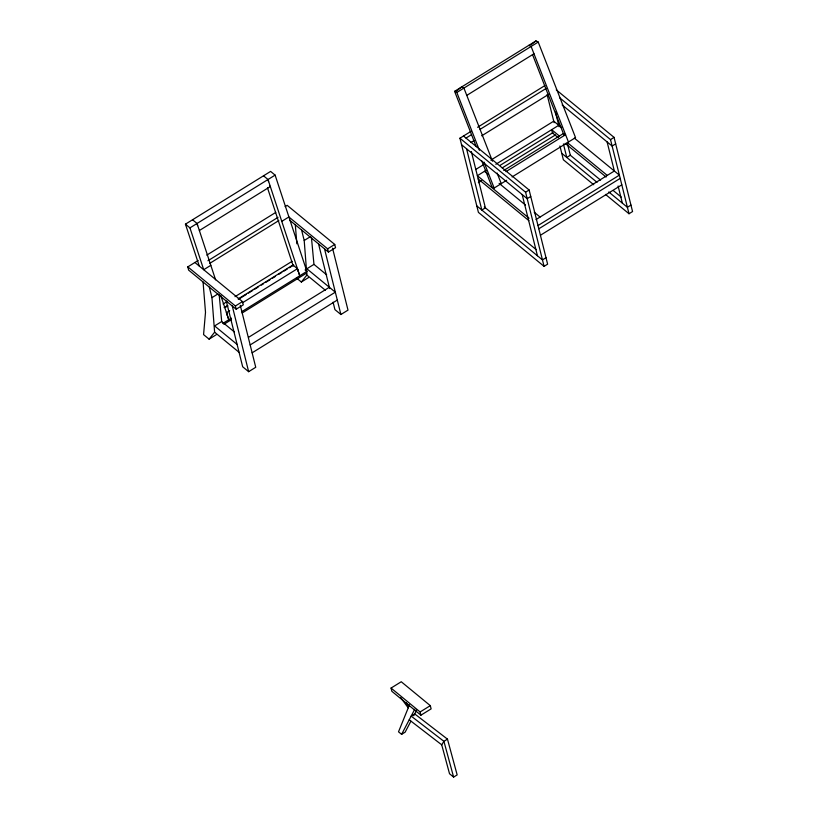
<?xml version="1.0" encoding="UTF-8"?>
<svg xmlns="http://www.w3.org/2000/svg" width="818" height="818" viewBox="0 0 818 818"><rect width="100%" height="100%" fill="white"/><g stroke="black" fill="none" stroke-linecap="round" stroke-linejoin="round"><path stroke-width="1.23" d="M409.491 704.779L398.519 731.813L401.607 734.349L405.155 732.151L410.892 721.19M401.607 734.349L414.798 709.145M413.734 715.75L416.628 710.239M441.71 744.82L443.918 741.333L447.466 739.135L457.16 774.902L453.612 777.1L449.522 773.736L441.71 744.82L409.225 719.799M203.069 281.995L205.502 312.312L203.57 334.613L209.101 339.163L214.613 332.2L211.954 297.64L209.336 287.138M296.74 278.222L301.351 282.016L306.873 275.053L304.204 240.492L301.586 229.991M455.923 91.473L461.7 86.923L463.918 88.078L492.497 161.228M531.179 44.693L535.995 40.9L538.213 42.055L575.545 137.629L512.088 176.933M199.306 266.095L185.441 224.163L270.605 171.412L275.114 175.113L306.862 271.382L241.688 311.73M185.441 224.163L189.95 227.874L275.114 175.113M199.367 230.523L270.329 186.555L269.623 185.983M476.219 146.657L454.603 91.319L535.995 40.9M454.603 91.319L456.822 92.475L538.213 42.055M194.909 262.486L242.486 301.597L243.294 304.828L236.197 309.224L188.621 270.114L187.813 266.873L198.15 260.482M206.77 255.134L275.758 212.404M285.145 206.586L287.169 205.328L334.736 244.449L335.544 247.68L328.447 252.077L289.613 220.144M466.771 95.399L533.97 53.773M207.936 260.758L277.997 217.353M209.817 263.324L278.805 220.584M192.537 219.766L197.046 223.478L210.809 265.318L203.713 269.715L189.95 227.874M238.089 298.979L292.926 265.012L297.435 268.713L299.746 275.758L281.77 221.361L288.866 216.964L327.64 248.846L328.447 252.077M463.479 136.013L529.134 190.001L547.62 264.163L544.072 266.361L478.418 212.383L459.931 138.211L471.076 131.309M477.579 127.281L544.86 85.604M465.994 138.078L471.413 134.725M480.094 129.346L546.291 88.334M211.954 297.64L218.038 293.877M304.204 240.492L310.288 236.719M470.861 142.536L474.113 140.512M481.71 135.808L548.99 94.131M223.13 304.03L227.445 301.351M234.991 296.678L292.128 261.29M224.112 307.64L227.332 305.635M225.768 307.149L227.925 305.82M238.703 299.143L246.249 294.47M248.406 293.13L252.711 290.462M254.868 289.122L258.11 287.118M261.341 285.114L263.498 283.785M265.656 282.445L269.96 279.776M272.118 278.437L275.349 276.433M278.59 274.429L281.821 272.425M283.979 271.095L287.21 269.091M289.368 267.752L293.682 265.083M187.813 266.873L235.39 305.993L242.486 301.597M327.64 248.846L334.736 244.449M227.005 314.828L226.463 312.68L229.694 310.676M242.598 302.691L297.435 268.713L297.967 270.87M219.163 294.47L221.698 321.535L214.602 325.932L237.108 344.429M311.423 237.322L313.959 264.378L306.862 268.774L335.329 292.179L250.165 344.94M222.721 323.509L231.412 318.12M223.866 324.327L231.412 319.654M242.189 312.977L306.862 272.915M475.595 169.571L484.276 164.193M490.79 160.154L553.735 121.166L561.69 127.71M209.101 339.163L216.197 334.766M301.351 282.016L308.458 277.619M486.056 170.338L477.375 175.717L529.072 218.222M495.82 164.285L558.755 125.297M499.88 165.502L553.05 132.567M478.366 182.68L481.618 180.666M502.232 167.884L555.412 134.95M503.765 170.471L563.367 133.549L565.586 134.704L505.984 171.627M248.508 337.364L329.357 287.282M481.771 160.849L491.935 186.882L494.154 188.038L506.669 180.287M252.138 352.814L337.292 300.063M459.931 138.211L525.585 192.199L529.134 190.001M559.563 97.69L610.514 139.581L614.062 137.383L632.559 211.545L629.011 213.743L605.494 194.408M530.739 196.463L527.191 198.662L461.536 144.684M615.678 143.845L612.13 146.044L562.16 104.96M226.3 301.085L242.67 366.771L248.641 371.679L255.737 367.282L240.287 305.319M333.079 302.179L334.93 309.613L340.901 314.521L347.998 310.124L332.548 248.171M536.015 219.551L614.359 171.013M537.999 225.563L619.39 175.144L574.369 138.13M538.806 228.795L620.187 178.375M540.412 235.267L621.803 184.848M546.005 257.701L542.457 259.899L476.812 205.911M630.944 205.083L627.396 207.281L608.776 191.974M391.055 688.071L401.249 681.752L430.309 705.648L431.117 708.879L420.912 715.198L391.853 691.302L391.055 688.071L420.104 711.967L420.912 715.198M420.104 711.967L430.309 705.648M528.898 45.297L531.107 46.452L568.449 142.015M447.466 739.135L414.706 713.909L411.157 716.108L443.918 741.333L453.612 777.1M556.25 89.847L614.062 137.383M559.461 136.115L551.659 129.694L552.467 132.925L558.326 137.741M567.273 142.526L607.263 175.41M565.146 143.354L606.118 177.036M570.187 155.134L600.565 180.103M613.306 190.574L621.148 197.026M561.741 153.303L597.017 182.302M593.735 184.745L563.357 159.766L559.911 145.952M484.471 171.32L488.366 174.531M499.103 183.355L525.432 205.001M534.215 212.22L540.064 217.036M478.172 178.948L528.898 220.656M484.276 206.944L536.209 249.643M263.508 175.809L268.018 179.51L281.77 221.361M313.959 264.378L326.668 274.838M305.083 269.92L306.862 271.382M306.873 275.053L325.452 290.329M221.698 321.535L234.418 331.985M214.613 332.2L239.071 352.313M405.8 702.509L408.826 706.415M400.738 697.672L408.233 707.867M532.487 54.489L563.919 134.95M497.109 173.027L501.25 183.641M456.822 92.475L479.409 150.287M484.021 162.087L494.154 188.038M267.466 187.782L293.253 266.024M210.809 265.318L215.604 279.828M220.809 295.554L228.805 319.736M226.463 312.68L228.784 319.726M610.514 139.581L629.011 213.743M607.109 141.913L614.43 171.31M618.101 186.003L622.375 203.15M567.569 144.213L570.32 155.236L566.772 157.434L563.408 143.958M555.473 112.117L559.134 126.81M547.089 94.52L554.113 122.68M525.585 192.199L544.072 266.361M522.17 194.531L537.436 255.758M471.332 151.514L485.381 207.844L481.833 210.042L466.567 148.815M324.521 248.846L340.901 314.521M318.55 243.938L329.674 288.549M268.018 179.51L268.549 181.668M235.39 305.993L236.197 309.224M232.271 305.993L248.641 371.679M197.046 223.478L197.588 225.635M295.329 224.838L296.842 243.795"/></g></svg>
